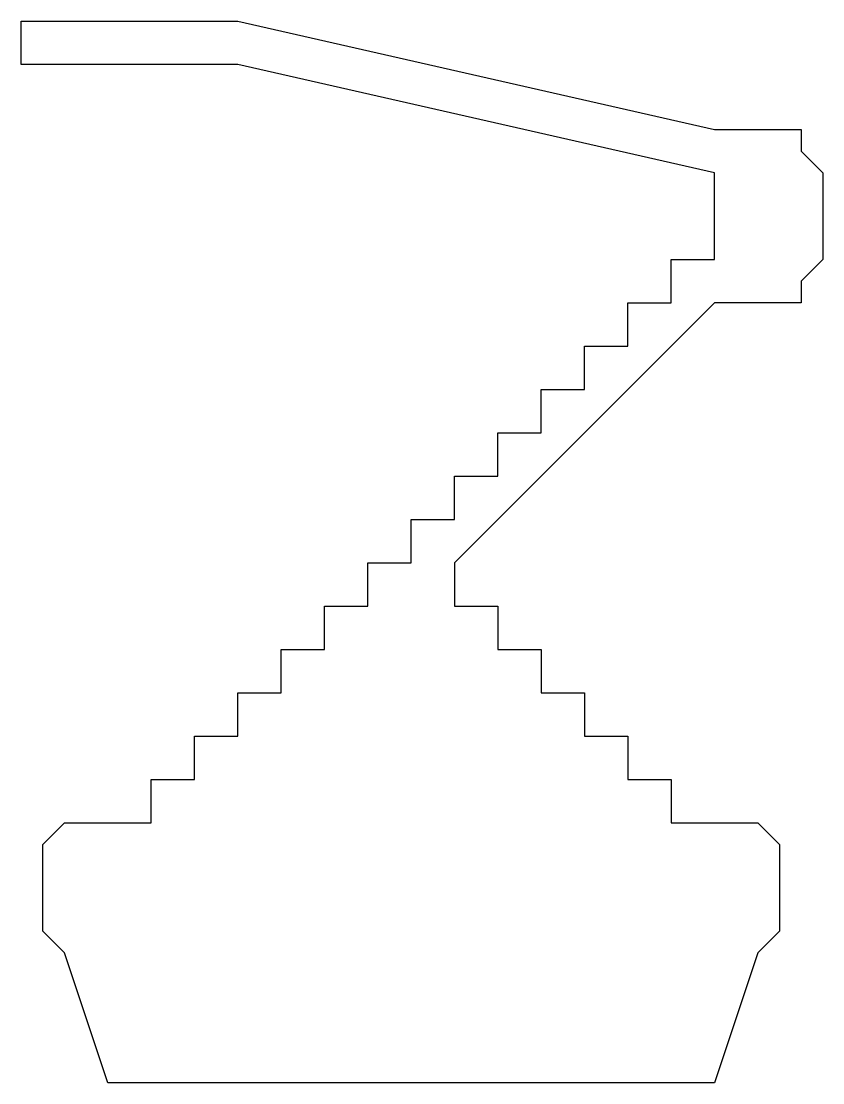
# Model space of a CAD drawing. Header units: millimetres. Extents: x -4 to 33, y 0 to 49.
import ezdxf

# ---------------------------------------------------------------- set-up
doc = ezdxf.new("R2010")
doc.units = ezdxf.units.MM
doc.layers.add('tribunes', color=5, linetype='Continuous', lineweight=25, true_color=0x0000ff)

msp = doc.modelspace()

# ---------------------------------------------------------------- linework, layer by layer
at = {"layer": 'tribunes'}
msp.add_lwpolyline([(0, 0), (-2, 6), (-3, 7), (-3, 11), (-2, 12), (2, 12), (2, 14), (4, 14), (4, 16), (6, 16), (6, 18), (8, 18), (8, 20), (10, 20), (10, 22), (12, 22), (12, 24), (14, 24), (14, 26), (16, 26), (16, 28), (18, 28), (18, 30), (20, 30), (20, 32), (22, 32), (22, 34), (24, 34), (24, 36), (26, 36), (26, 38), (28, 38), (28, 42), (6, 47), (-4, 47), (-4, 49), (6, 49), (28, 44), (32, 44), (32, 43), (33, 42), (33, 38), (32, 37), (32, 36), (28, 36), (16, 24), (16, 22), (18, 22), (18, 20), (20, 20), (20, 18), (22, 18), (22, 16), (24, 16), (24, 14), (26, 14), (26, 12), (30, 12), (31, 11), (31, 7), (30, 6), (28, 0), (0, 0)], close=True, dxfattribs=at)

doc.saveas('drawing.dxf')
